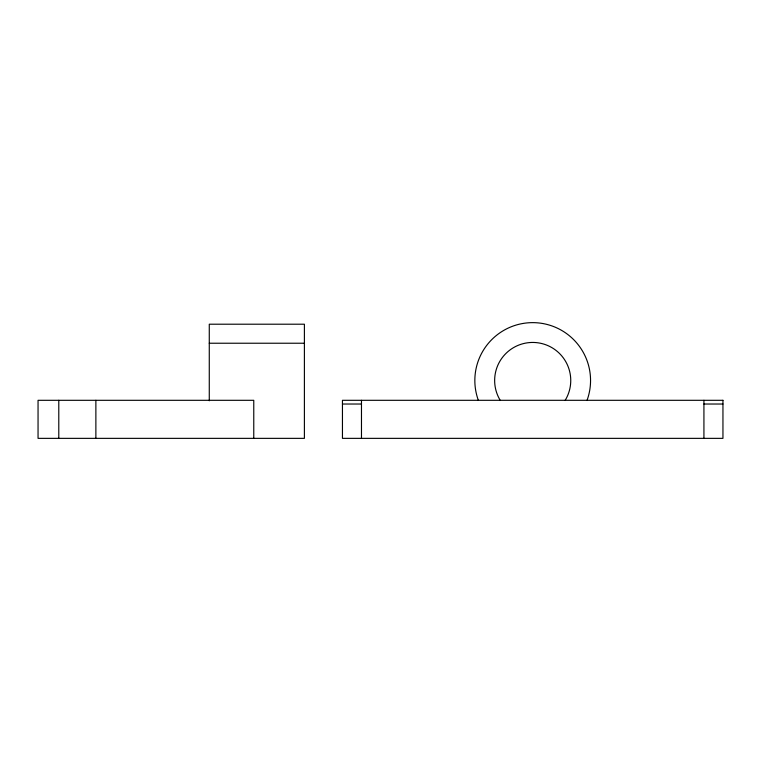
<?xml version="1.0" encoding="UTF-8"?>
<svg xmlns="http://www.w3.org/2000/svg" width="761" height="761" viewBox="0 0 761 761"><rect width="100%" height="100%" fill="white"/><g stroke="black" fill="none" stroke-linecap="round" stroke-linejoin="round"><path stroke-width="1.14" d="M209.275 343.23L304.4 343.23M342.45 404.024L361.475 404.024M703.925 404.024L722.95 404.024M703.925 400.305L703.925 438.355M361.475 400.305L361.475 438.355M253.765 438.355L253.765 400.305L38.05 400.305L38.05 438.355L304.4 438.355L304.4 324.205L209.275 324.205L209.275 400.771M95.876 400.305L95.876 438.355M58.787 400.305L58.787 438.355M478.365 400.381A57.865 57.865 0 0 1 532.767 322.635A57.865 57.865 0 0 1 586.988 400.505M500.329 400.495A38.05 38.05 0 0 1 507.948 351.592A38.05 38.05 0 0 1 557.452 351.592A38.05 38.05 0 0 1 565.071 400.495M722.95 400.305L342.45 400.305L342.45 438.355L722.95 438.355L722.95 400.305"/></g></svg>
